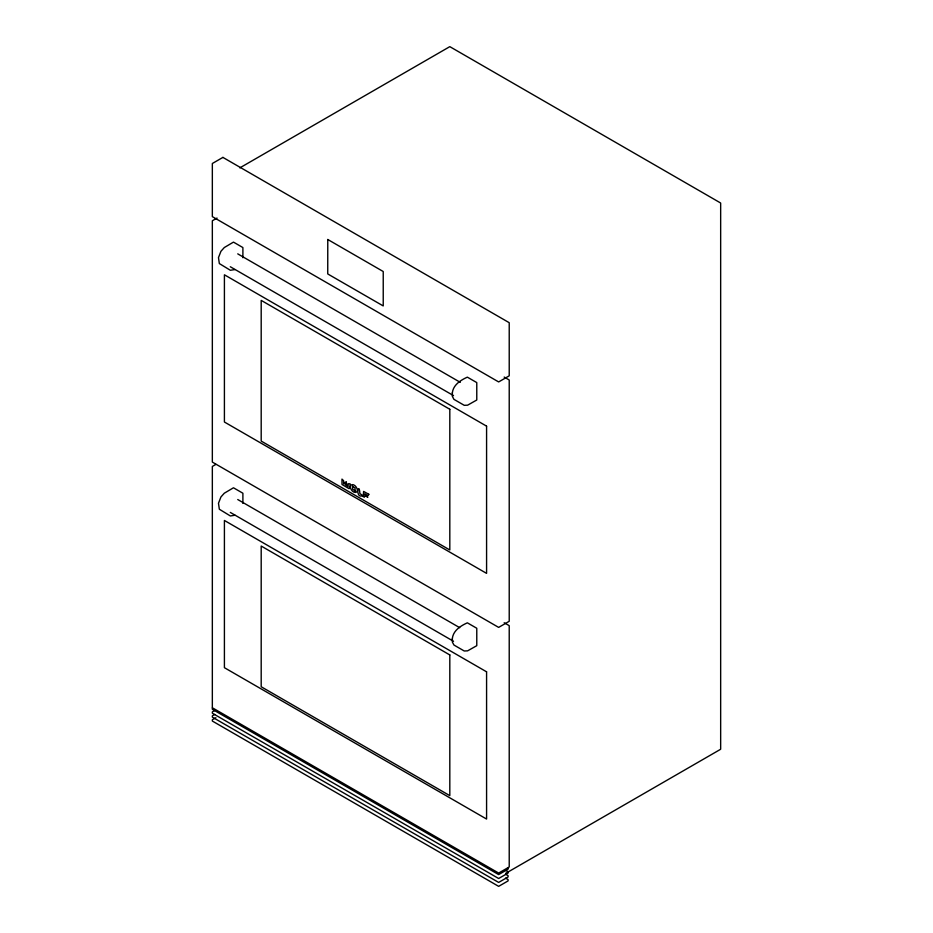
<?xml version="1.0" encoding="UTF-8"?>
<svg xmlns="http://www.w3.org/2000/svg" width="933" height="933" viewBox="0 0 933 933"><rect width="100%" height="100%" fill="white"/><g stroke="black" fill="none" stroke-linecap="round" stroke-linejoin="round"><path stroke-width="1.4" d="M346.353 484.822L346.131 484.087M352.616 486.14L352.616 489.079L354.995 490.98M355.076 490.933L355.076 487.994L352.406 486.291M346.726 484.6L346.155 481.661L345.711 483.084M239.816 167.882L449.811 46.65L720.661 203.021L720.661 749.246L505.639 873.393M217.039 218.065L212.339 220.771L212.339 462.092L498.654 627.396L509.22 621.296L509.22 379.976L504.182 377.072M215.861 464.412L212.339 466.442L212.339 707.762L498.654 873.066L509.22 866.967L509.22 625.646L504.182 622.743M214.695 710.538L212.339 711.902L212.339 713.209L498.654 878.513L508.088 873.066L508.088 871.76L505.569 870.302M214.695 714.456L212.339 715.821L212.339 717.127L498.654 882.431L508.088 876.985L508.088 875.679L505.569 874.221M215.885 717.699L212.339 719.74L212.339 721.046L498.654 886.35L508.088 880.904L508.088 879.597L505.569 878.14M234.976 269.555L230.369 270.278L219.337 263.561L218.485 257.601L220.934 251.292L224.305 247.537L233.472 242.113L242.895 247.56L242.895 257.73M234.976 515.226L230.369 515.961L219.337 509.231L218.485 503.272L220.934 496.962L224.305 493.207L233.472 487.784L242.895 493.23L242.895 503.4M355.671 492.449C359.846 491.469 355.461 483.912 352.021 484.624C347.927 485.522 352.044 492.974 355.45 492.344M237.74 253.858L460.307 382.355M230.299 266.745L453.52 395.615M237.74 499.528L459.701 627.676M230.299 512.415L453.52 641.286M346.05 484.717L348.067 486.781L348.172 483.749L350.12 483.819L349.957 488.356L348.86 488.554L342.014 484.46L341.979 479.119L343.554 480.647L343.647 483.795M345.513 482.793C343.472 480.542 345.397 487.143 346.505 483.865M508.088 867.842L508.088 869.148L498.654 874.594L212.339 709.29L212.339 707.984M368.803 494.28C368.488 497.907 363.555 491.924 364.885 494.607L367.87 497.172L364.92 495.738L364.371 497.196L363.264 496.671L363.59 491.434L368.803 494.28M452.365 392.641L452.365 396.385L453.939 399.359L464.249 405.319L467.608 405.179L476.775 400.012L476.775 382.588L467.351 377.154C460.75 380.128 453.356 384.746 452.365 392.641M452.365 638.312L452.365 642.056L453.939 645.03L464.249 650.989L467.608 650.849L476.775 645.683L476.775 628.259L467.351 622.824C460.75 625.798 453.356 630.416 452.365 638.312M362.844 495.703C354.493 498.957 359.03 480.029 359.87 493.51L362.844 495.703M222.905 157.397L212.339 163.497L212.339 216.631L498.654 381.935L509.22 375.836L509.22 322.701L222.905 157.397M327.775 239.501L327.74 273.94L383.23 305.931L383.23 271.515L327.775 239.501M486.583 426.148L224.41 274.792L224.41 422.019L486.583 573.375L486.583 426.148M449.811 409.272L261.193 300.379L261.193 441.076L449.811 549.969L449.811 409.272M486.583 671.818L224.41 520.462L224.41 667.69L486.583 819.057L486.583 671.818M449.811 654.943L261.193 546.05L261.193 686.746L449.811 795.639L449.811 654.943"/></g></svg>
